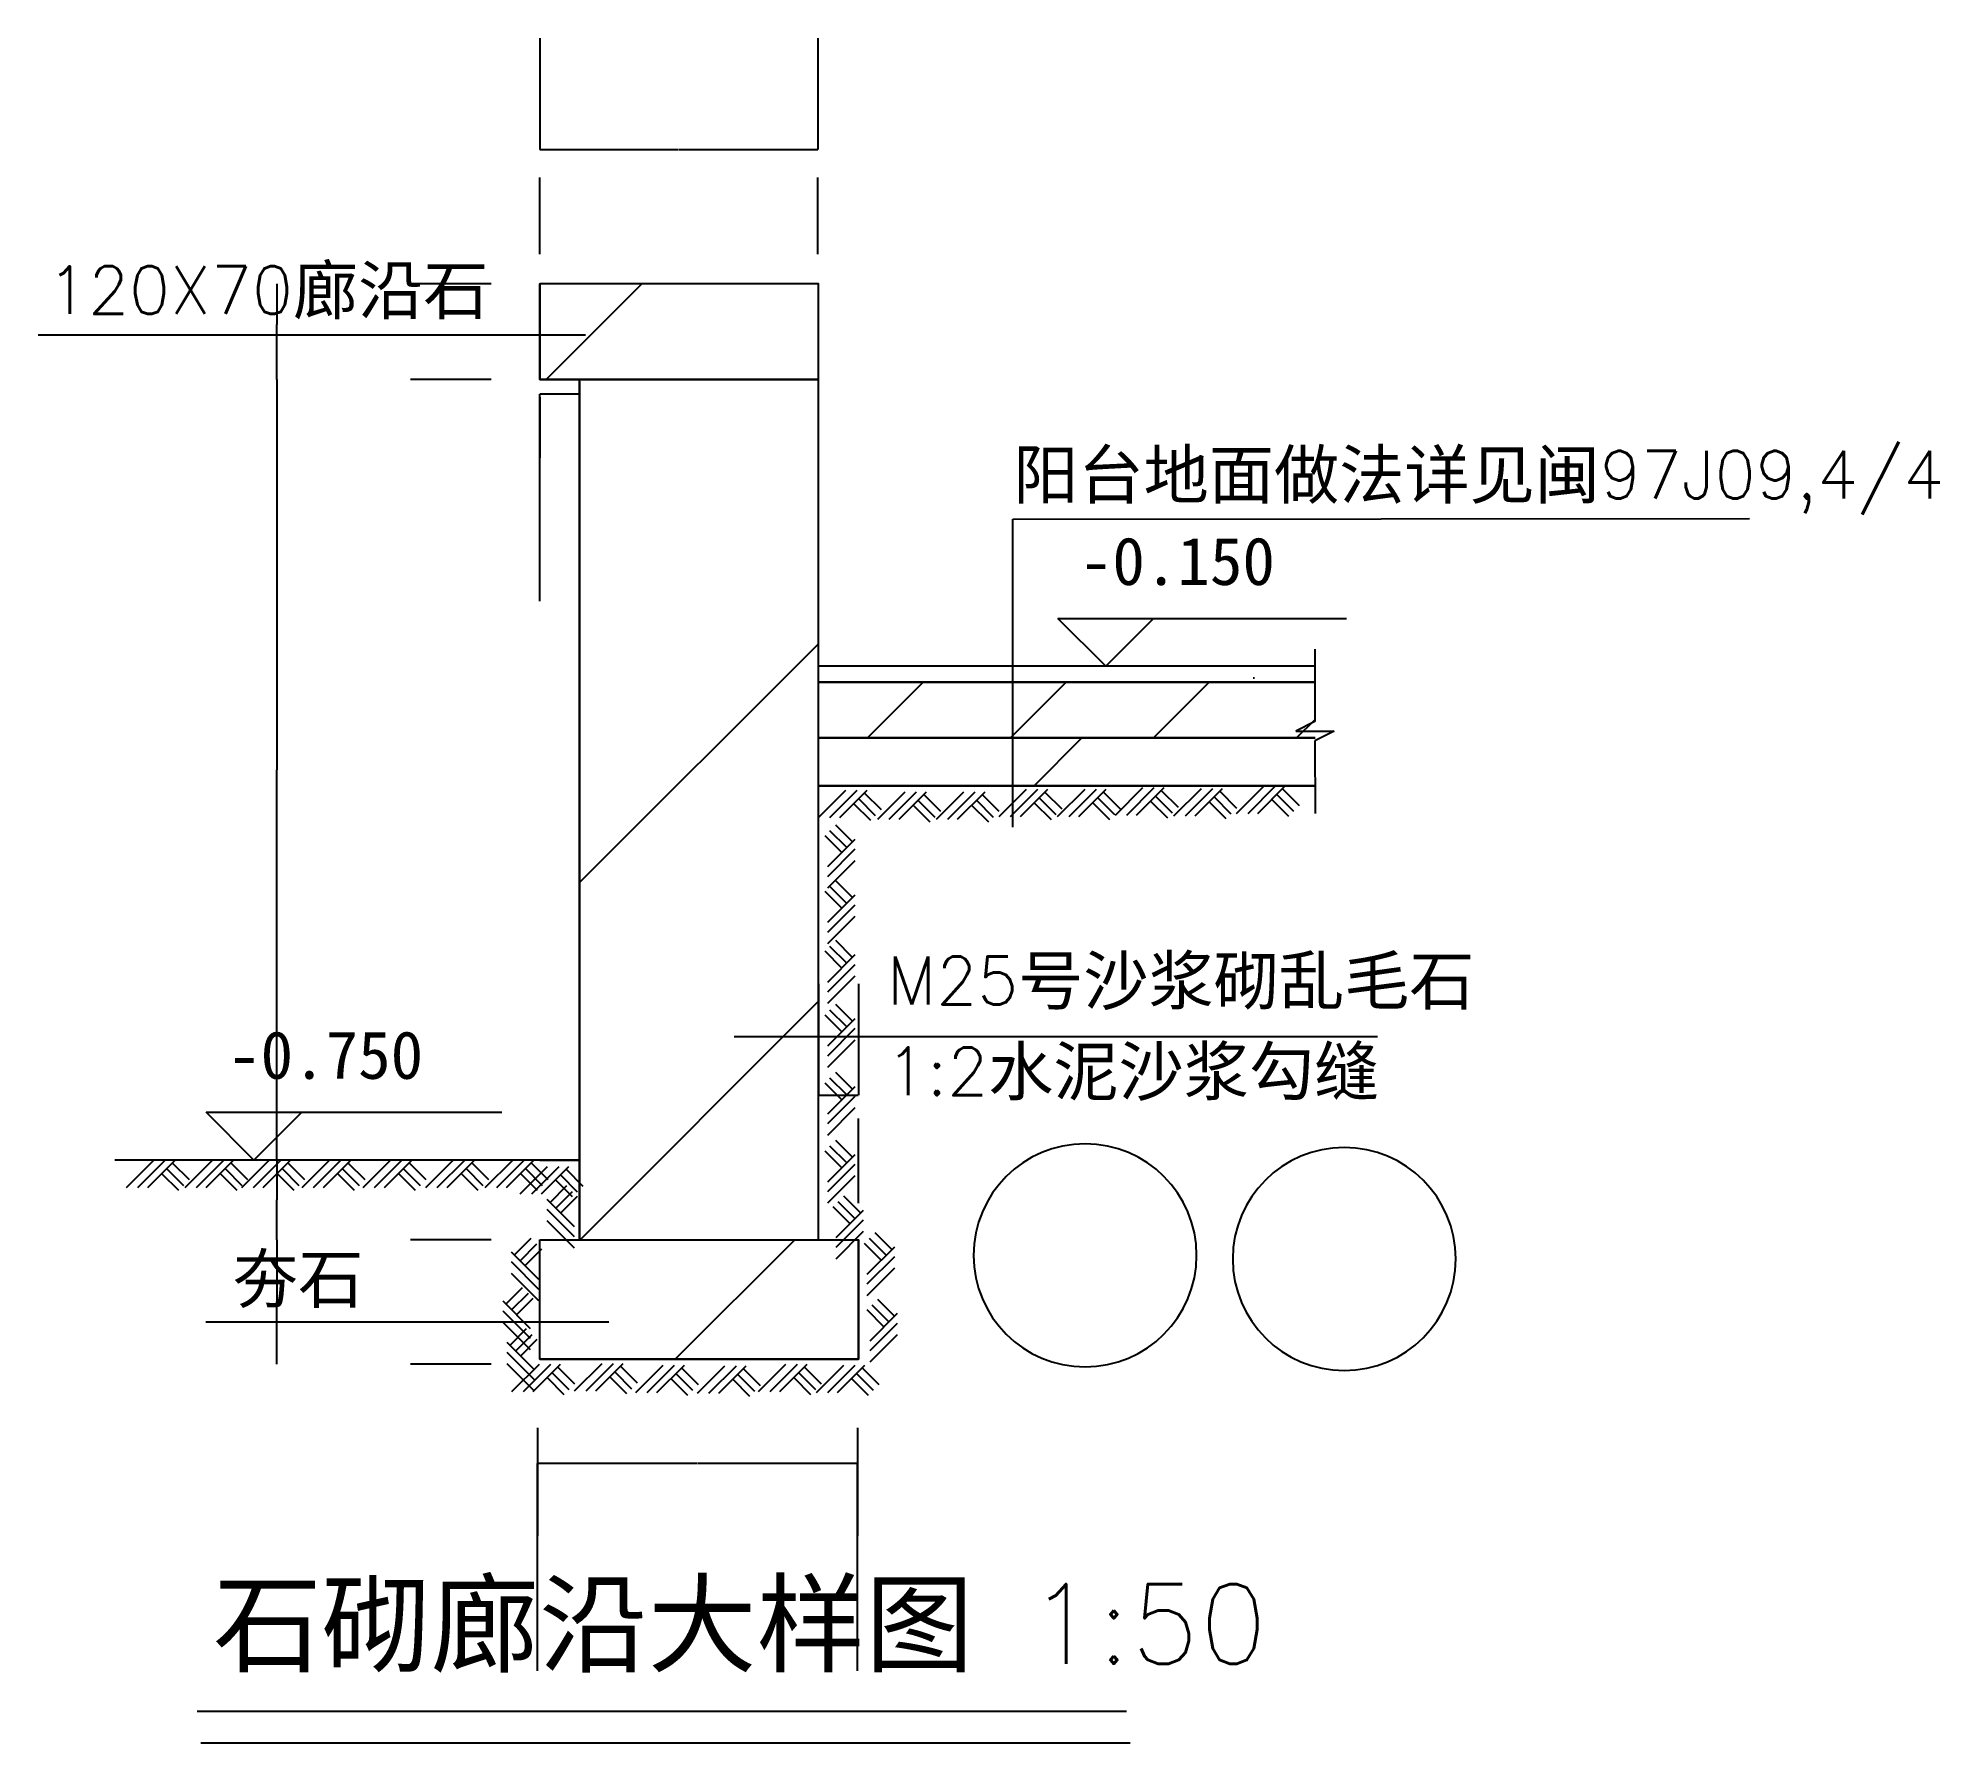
# Model space of a CAD drawing. Header units: metres. Extents: x -85529 to -73590, y 181877 to 192580.
import ezdxf

# ---------------------------------------------------------------- set-up
doc = ezdxf.new("R2010")
doc.units = ezdxf.units.M
for name, color, linetype in [('PUB_DIM', 3, 'Continuous'), ('PUB_TEXT', 7, 'Continuous'), ('STAIR', 2, 'Continuous'), ('WALL', 255, 'Continuous'), ('其它', 4, 'Continuous'), ('辅助线', 130, 'Continuous')]:
    doc.layers.add(name, color=color, linetype=linetype)
doc.dimstyles.get("Standard").update_dxf_attribs({"dimtxt": 2.5, "dimasz": 2.5, "dimexe": 1.25, "dimexo": 0.625, "dimtad": 1, "dimcen": 2.5, "dimazin": 3, "dimtfac": 1, "dimtmove": 0, "dimatfit": 3})

# ---------------------------------------------------------------- blocks, each defined once
blk = doc.blocks.new('_INDEX1')
blk.add_lwpolyline([(-0.5, 0, 1), (0.5, 0, 1)], format="xyb", close=True)
blk = doc.blocks.new('*D1')
for p, q in [((-82255.66, 190344.7), (-82379.91, 190344.7)), ((-82379.66, 189044.7), (-82379.66, 190344.7)), ((-82129.41, 190344.7), (-82253.66, 190344.7)), ((-82129.66, 189044.7), (-82129.66, 190344.7))]:
    blk.add_line(p, q)
at = {"layer": 'Defpoints'}
for p in [(-82129.66, 190344.7), (-82379.66, 189044.7), (-82129.66, 189044.7)]:
    blk.add_point(p, dxfattribs=at)
at = {"layer": 'PUB_DIM', "insert": (-82254.66, 190344.7), "char_height": 1, "attachment_point": 5}
blk.add_mtext('50', dxfattribs=at)
blk = doc.blocks.new('*D2')
for p, q in [((-84029.16, 190436.38), (-84029.16, 187986.38)), ((-84029.41, 187986.38), (-84029.66, 187986.38)), ((-84029.16, 185536.38), (-84029.16, 187986.38)), ((-84029.16, 187986.38), (-84029.16, 187986.38)), ((-84028.91, 187986.38), (-84028.66, 187986.38))]:
    blk.add_line(p, q)
at = {"layer": 'Defpoints'}
for p in [(-84029.16, 190436.38), (-84029.16, 187986.38), (-84029.16, 185536.38)]:
    blk.add_point(p, dxfattribs=at)
at = {"layer": 'PUB_DIM', "insert": (-84029.16, 187987.505), "char_height": 1, "attachment_point": 5}
blk.add_mtext('980', dxfattribs=at)
blk = doc.blocks.new('*D3')
for p, q in [((-81391.005, 183631.01), (-82393.66, 183631.01)), ((-82393.41, 182331.01), (-82393.41, 183631.01)), ((-80385.35, 183631.01), (-81388.005, 183631.01)), ((-80385.6, 182331.01), (-80385.6, 183631.01))]:
    blk.add_line(p, q)
at = {"layer": 'Defpoints'}
for p in [(-80385.6, 183631.01), (-82393.41, 182331.01), (-80385.6, 182331.01)]:
    blk.add_point(p, dxfattribs=at)
at = {"layer": 'PUB_DIM', "insert": (-81389.505, 183631.01), "char_height": 1, "attachment_point": 5}
blk.add_mtext('400', dxfattribs=at)
blk = doc.blocks.new('*D4')
for p, q in [((-84029.16, 185536.38), (-84029.16, 185286.38)), ((-84029.41, 185286.38), (-84029.66, 185286.38)), ((-84029.16, 185036.38), (-84029.16, 185286.38)), ((-84029.16, 185286.38), (-84029.16, 185286.38)), ((-84028.91, 185286.38), (-84028.66, 185286.38))]:
    blk.add_line(p, q)
at = {"layer": 'Defpoints'}
for p in [(-84029.16, 185536.38), (-84029.16, 185286.38), (-84029.16, 185036.38)]:
    blk.add_point(p, dxfattribs=at)
at = {"layer": 'PUB_DIM', "insert": (-84029.16, 185287.505), "char_height": 1, "attachment_point": 5}
blk.add_mtext('50', dxfattribs=at)
blk = doc.blocks.new('*D5')
for p, q in [((-84029.16, 185036.38), (-84029.16, 184645.59)), ((-84029.41, 184645.59), (-84029.66, 184645.59)), ((-84029.16, 184254.8), (-84029.16, 184645.59)), ((-84029.16, 184645.59), (-84029.16, 184645.59)), ((-84028.91, 184645.59), (-84028.66, 184645.59))]:
    blk.add_line(p, q)
at = {"layer": 'Defpoints'}
for p in [(-84029.16, 185036.38), (-84029.16, 184645.59), (-84029.16, 184254.8)]:
    blk.add_point(p, dxfattribs=at)
at = {"layer": 'PUB_DIM', "insert": (-84029.16, 184646.715), "char_height": 1, "attachment_point": 5}
blk.add_mtext('150', dxfattribs=at)
blk = doc.blocks.new('*D6')
for p, q in [((-80629.66, 186643.52), (-80629.66, 185943.52)), ((-80379.66, 186643.52), (-80379.66, 185943.52)), ((-80629.41, 185943.52), (-80505.66, 185943.52)), ((-80503.66, 185943.52), (-80379.91, 185943.52))]:
    blk.add_line(p, q)
at = {"layer": 'Defpoints'}
for p in [(-80629.66, 186643.52), (-80379.66, 186643.52), (-80629.66, 185943.52)]:
    blk.add_point(p, dxfattribs=at)
at = {"layer": 'PUB_DIM', "insert": (-80504.66, 185943.52), "char_height": 1, "attachment_point": 5}
blk.add_mtext('50', dxfattribs=at)
blk = doc.blocks.new('*D7')
for p, q in [((-82379.66, 192580.06), (-82379.66, 191880.06)), ((-80633.23, 192580.06), (-80633.23, 191880.06)), ((-82379.41, 191880.06), (-81507.945, 191880.06)), ((-81504.945, 191880.06), (-80633.48, 191880.06))]:
    blk.add_line(p, q)
at = {"layer": 'Defpoints'}
for p in [(-82379.66, 192580.06), (-80633.23, 192580.06), (-82379.66, 191880.06)]:
    blk.add_point(p, dxfattribs=at)
at = {"layer": 'PUB_DIM', "insert": (-81506.445, 191880.06), "char_height": 1, "attachment_point": 5}
blk.add_mtext('350', dxfattribs=at)
blk = doc.blocks.new('*D8')
for p, q in [((-84029.16, 191036.38), (-84029.16, 190782.06)), ((-84029.41, 190782.06), (-84029.66, 190782.06)), ((-84029.16, 190436.38), (-84029.16, 190782.06)), ((-84029.16, 190782.06), (-84029.16, 190782.06)), ((-84028.91, 190782.06), (-84028.66, 190782.06))]:
    blk.add_line(p, q)
at = {"layer": 'Defpoints'}
for p in [(-84029.16, 191036.38), (-84029.16, 190782.06), (-84029.16, 190436.38)]:
    blk.add_point(p, dxfattribs=at)
at = {"layer": 'PUB_DIM', "insert": (-84029.16, 190783.185), "char_height": 1, "attachment_point": 5}
blk.add_mtext('120', dxfattribs=at)

msp = doc.modelspace()

# ---------------------------------------------------------------- hatches: boundary and pattern name
at = {"layer": '其它'}
h = msp.add_hatch(dxfattribs=at)
h.set_pattern_fill('SACNCR', scale=1000)
h.paths.add_polyline_path([(-80629.66, 190436.38), (-80629.66, 191036.38), (-82379.66, 191036.38), (-82379.66, 190436.38)])
h = msp.add_hatch(dxfattribs=at)
h.set_pattern_fill('ANSI34', scale=500)
h.paths.add_polyline_path([(-82129.66, 185036.38), (-80629.66, 185036.38), (-80629.66, 190436.38), (-82129.66, 190436.38)])
h = msp.add_hatch(dxfattribs=at)
h.set_pattern_fill('AR-SAND', scale=50)
h.paths.add_polyline_path([(-80629.66, 188636.38), (-80629.66, 188536.38), (-77513.22, 188536.38), (-77513.22, 188636.38)])
h = msp.add_hatch(dxfattribs=at)
h.set_pattern_fill('AN33C', scale=200)
h.set_pattern_definition([(45, (0, 0), (-449.0128, 449.0128), [])])
h.paths.add_polyline_path([(-80629.66, 188536.38), (-80629.66, 188186.38), (-77513.22, 188186.38), (-77513.22, 188536.38)])
h = msp.add_hatch(dxfattribs=at)
h.set_pattern_fill('AN32C', scale=500)
h.set_pattern_definition([(45, (0, 0), (-1122.532, 1122.532), [])])
h.paths.add_polyline_path([(-77513.22, 188186.38), (-80629.66, 188186.38), (-80629.66, 187886.38), (-77513.22, 187886.38)])
h = msp.add_hatch(dxfattribs=at)
h.set_pattern_fill('ANSI35', scale=800)
h.paths.add_polyline_path([(-82379.66, 185036.38), (-82379.66, 184286.38), (-80379.66, 184286.38), (-80379.66, 185036.38)])

# ---------------------------------------------------------------- linework, layer by layer
at = {"layer": 'PUB_DIM'}
for p, q in [((-82091.68, 190715.45), (-85528.82, 190715.45)), ((-79410.92, 189559.6), (-74785.98, 189564)), ((-79410.92, 187625.22), (-79410.92, 189559.6)), ((-79127.19, 188936.38), (-78527.19, 188936.38)), ((-78827.19, 188636.38), (-79127.19, 188936.38)), ((-78527.19, 188936.38), (-78827.19, 188636.38)), ((-78527.19, 188936.38), (-77315.77, 188936.38)), ((-81159.46, 186312.18), (-77120.13, 186312.18)), ((-84473.9, 185836.38), (-83873.9, 185836.38)), ((-84173.9, 185536.38), (-84473.9, 185836.38)), ((-83873.9, 185836.38), (-84173.9, 185536.38)), ((-83873.9, 185836.38), (-82616.76, 185836.38)), ((-80379.66, 185266.79), (-80379.66, 185798.29)), ((-82685.25, 185036.38), (-83190.31, 185036.38)), ((-81945.09, 184519.75), (-84474.75, 184519.75)), ((-82685.25, 184254.8), (-83190.31, 184254.8)), ((-82393.42, 183854.93), (-82393.42, 183177.67)), ((-80385.6, 183854.93), (-80385.6, 183177.67))]:
    msp.add_line(p, q, dxfattribs=at)
at = {"layer": 'STAIR'}
for p, q in [((-77514.84, 188744.62), (-77513.65, 188288.7)), ((-77513.65, 188288.7), (-77633.49, 188228.38)), ((-77633.49, 188228.38), (-77393.49, 188229.02)), ((-77393.49, 188229.02), (-77513.33, 188168.7)), ((-77513.33, 188168.7), (-77512.13, 187712.78)), ((-80630.28, 187686.97), (-80458.36, 187858.89)), ((-80558.6, 187686.97), (-80386.68, 187858.89)), ((-80496.85, 187686.97), (-80324.93, 187858.89)), ((-80378.37, 187805.45), (-80273.17, 187700.24)), ((-80342.54, 187841.29), (-80237.33, 187736.08)), ((-80257.47, 187676.62), (-80085.54, 187848.54)), ((-80185.79, 187676.62), (-80013.87, 187848.54)), ((-80124.04, 187676.62), (-79952.12, 187848.54)), ((-80005.56, 187795.1), (-79900.35, 187689.89)), ((-79969.72, 187830.94), (-79864.52, 187725.73)), ((-79889.83, 187676.62), (-79717.91, 187848.54)), ((-79818.15, 187676.62), (-79646.23, 187848.54)), ((-79756.4, 187676.62), (-79584.48, 187848.54)), ((-79637.93, 187795.1), (-79532.72, 187689.89)), ((-79602.09, 187830.94), (-79496.88, 187725.73)), ((-79496.31, 187692.14), (-79324.38, 187864.07)), ((-79424.63, 187692.14), (-79252.71, 187864.07)), ((-79362.88, 187692.14), (-79190.95, 187864.07)), ((-79244.4, 187810.62), (-79139.19, 187705.41)), ((-79208.56, 187846.46), (-79103.35, 187741.25)), ((-79128.67, 187692.14), (-78956.75, 187864.07)), ((-79056.99, 187692.14), (-78885.07, 187864.07)), ((-78995.24, 187692.14), (-78823.32, 187864.07)), ((-78876.76, 187810.62), (-78771.56, 187705.41)), ((-78840.92, 187846.46), (-78735.72, 187741.25)), ((-78766.21, 187702.49), (-78594.29, 187874.41)), ((-78694.53, 187702.49), (-78522.61, 187874.41)), ((-78632.78, 187702.49), (-78460.86, 187874.41)), ((-78514.31, 187820.97), (-78409.1, 187715.76)), ((-78478.47, 187856.81), (-78373.26, 187751.6)), ((-78398.57, 187697.32), (-78226.65, 187869.24)), ((-78326.9, 187697.32), (-78154.98, 187869.24)), ((-78265.15, 187697.32), (-78093.22, 187869.24)), ((-78146.67, 187815.79), (-78041.46, 187710.59)), ((-78110.83, 187851.63), (-78005.62, 187746.43)), ((-78005.05, 187712.84), (-77833.13, 187884.76)), ((-77933.37, 187712.84), (-77761.45, 187884.76)), ((-77871.62, 187712.84), (-77699.7, 187884.76)), ((-77784.02, 187800.44), (-77678.81, 187695.23)), ((-77753.14, 187831.32), (-77647.94, 187726.11)), ((-80409.25, 187774.57), (-80304.04, 187669.36)), ((-80036.44, 187764.22), (-79931.23, 187659.02)), ((-79668.8, 187764.22), (-79563.59, 187659.02)), ((-79275.28, 187779.74), (-79170.07, 187674.54)), ((-78907.64, 187779.74), (-78802.43, 187674.54)), ((-78545.18, 187790.09), (-78439.97, 187684.89)), ((-78177.54, 187784.92), (-78072.34, 187679.71)), ((-80483.59, 187466.81), (-80588.79, 187572.02)), ((-80452.71, 187497.68), (-80557.92, 187602.89)), ((-80416.87, 187533.52), (-80522.08, 187638.73)), ((-80571.19, 187379.21), (-80399.26, 187551.13)), ((-80571.19, 187317.46), (-80399.26, 187489.38)), ((-80571.19, 187245.78), (-80399.26, 187417.7)), ((-80483.59, 187117.11), (-80588.79, 187222.32)), ((-80571.19, 187029.51), (-80399.26, 187201.44)), ((-80452.71, 187147.99), (-80557.92, 187253.2)), ((-80416.87, 187183.83), (-80522.08, 187289.04)), ((-80571.19, 186967.76), (-80399.26, 187139.68)), ((-80571.19, 186896.08), (-80399.26, 187068.01)), ((-80483.59, 186741.83), (-80588.79, 186847.04)), ((-80452.71, 186772.71), (-80557.92, 186877.92)), ((-80416.87, 186808.55), (-80522.08, 186913.75)), ((-80571.19, 186654.23), (-80399.26, 186826.15)), ((-80571.19, 186592.48), (-80399.26, 186764.4)), ((-80571.19, 186520.8), (-80399.26, 186692.72)), ((-80416.87, 186407.68), (-80522.08, 186512.89)), ((-80483.59, 186340.96), (-80588.79, 186446.17)), ((-80571.19, 186253.36), (-80399.26, 186425.28)), ((-80571.19, 186191.61), (-80399.26, 186363.53)), ((-80452.71, 186371.84), (-80557.92, 186477.05)), ((-80571.19, 186119.93), (-80399.26, 186291.86)), ((-80483.59, 185914.51), (-80588.79, 186019.71)), ((-80452.71, 185945.38), (-80557.92, 186050.59)), ((-80416.87, 185981.22), (-80522.08, 186086.43)), ((-80571.19, 185826.91), (-80399.26, 185998.83)), ((-80571.19, 185765.15), (-80399.26, 185937.08)), ((-80571.19, 185693.48), (-80399.26, 185865.4)), ((-80416.87, 185554.77), (-80522.08, 185659.97)), ((-84973.91, 185364.46), (-84801.99, 185536.38)), ((-84902.24, 185364.46), (-84730.31, 185536.38)), ((-84840.48, 185364.46), (-84668.56, 185536.38)), ((-84606.28, 185364.46), (-84434.36, 185536.38)), ((-84534.6, 185364.46), (-84362.68, 185536.38)), ((-84472.85, 185364.46), (-84300.93, 185536.38)), ((-84249, 185364.46), (-84077.08, 185536.38)), ((-84177.32, 185364.46), (-84005.4, 185536.38)), ((-84115.57, 185364.46), (-83943.65, 185536.38)), ((-83871.01, 185364.46), (-83699.08, 185536.38)), ((-83799.33, 185364.46), (-83627.41, 185536.38)), ((-83737.58, 185364.46), (-83565.65, 185536.38)), ((-83487.84, 185364.46), (-83315.91, 185536.38)), ((-83416.16, 185364.46), (-83244.24, 185536.38)), ((-83354.41, 185364.46), (-83182.48, 185536.38)), ((-83094.31, 185364.46), (-82922.39, 185536.38)), ((-83022.63, 185364.46), (-82850.71, 185536.38)), ((-82960.88, 185364.46), (-82788.96, 185536.38)), ((-82721.5, 185364.46), (-82549.57, 185536.38)), ((-82649.82, 185364.46), (-82477.9, 185536.38)), ((-82588.07, 185364.46), (-82416.14, 185536.38)), ((-80483.59, 185488.05), (-80588.79, 185593.26)), ((-80571.19, 185400.45), (-80399.26, 185572.37)), ((-80452.71, 185518.93), (-80557.92, 185624.13)), ((-84752.88, 185452.06), (-84647.68, 185346.85)), ((-84722.01, 185482.94), (-84616.8, 185377.73)), ((-84686.17, 185518.78), (-84580.96, 185413.57)), ((-84385.25, 185452.06), (-84280.04, 185346.85)), ((-84354.37, 185482.94), (-84249.16, 185377.73)), ((-84318.53, 185518.78), (-84213.33, 185413.57)), ((-84027.97, 185452.06), (-83922.76, 185346.85)), ((-83997.09, 185482.94), (-83891.88, 185377.73)), ((-83961.25, 185518.78), (-83856.05, 185413.57)), ((-83649.98, 185452.06), (-83544.77, 185346.85)), ((-83619.1, 185482.94), (-83513.89, 185377.73)), ((-83583.26, 185518.78), (-83478.05, 185413.57)), ((-83266.81, 185452.06), (-83161.6, 185346.85)), ((-83235.93, 185482.94), (-83130.72, 185377.73)), ((-83200.09, 185518.78), (-83094.88, 185413.57)), ((-82873.28, 185452.06), (-82768.07, 185346.85)), ((-82842.4, 185482.94), (-82737.2, 185377.73)), ((-82806.56, 185518.78), (-82701.36, 185413.57)), ((-82501.89, 185324.35), (-82329.96, 185496.27)), ((-82500.47, 185452.06), (-82395.26, 185346.85)), ((-82469.59, 185482.94), (-82364.38, 185377.73)), ((-82433.75, 185518.78), (-82328.54, 185413.57)), ((-82430.21, 185324.35), (-82258.29, 185496.27)), ((-82368.46, 185324.35), (-82196.53, 185496.27)), ((-82280.86, 185411.95), (-82175.65, 185306.74)), ((-82249.98, 185442.82), (-82144.77, 185337.62)), ((-82214.14, 185478.66), (-82108.93, 185373.46)), ((-80571.19, 185338.7), (-80399.26, 185510.62)), ((-80571.19, 185267.02), (-80399.26, 185438.94)), ((-82160.83, 185116.33), (-82332.75, 185288.25)), ((-82315.15, 185270.64), (-82209.94, 185375.85)), ((-82279.31, 185234.8), (-82174.1, 185340.01)), ((-82248.43, 185203.93), (-82143.22, 185309.13)), ((-80365.66, 185205.07), (-80470.86, 185310.28)), ((-82160.83, 185054.57), (-82332.75, 185226.5)), ((-80432.37, 185138.36), (-80537.58, 185243.56)), ((-80519.97, 185050.76), (-80348.05, 185222.68)), ((-80401.49, 185169.23), (-80506.7, 185274.44)), ((-82538.85, 184940.67), (-82433.64, 185045.88)), ((-82160.83, 184982.9), (-82332.75, 185154.82)), ((-80519.97, 184989), (-80348.05, 185160.93)), ((-80519.97, 184917.33), (-80348.05, 185089.25)), ((-80169.33, 184974.78), (-80274.54, 185079.99)), ((-82384.54, 184786.35), (-82556.46, 184958.27)), ((-82503.01, 184904.83), (-82397.81, 185010.04)), ((-82472.14, 184873.95), (-82366.93, 184979.16)), ((-80236.05, 184908.07), (-80341.25, 185013.28)), ((-80323.65, 184820.47), (-80151.72, 184992.39)), ((-80323.65, 184758.72), (-80151.72, 184930.64)), ((-80205.17, 184938.95), (-80310.38, 185044.15)), ((-82384.54, 184724.6), (-82556.46, 184896.52)), ((-82384.54, 184652.92), (-82556.46, 184824.85)), ((-80323.65, 184687.04), (-80151.72, 184858.96)), ((-82592.12, 184631.98), (-82486.91, 184737.19)), ((-82556.28, 184596.14), (-82451.07, 184701.35)), ((-82437.8, 184477.67), (-82609.72, 184649.59)), ((-82437.8, 184415.92), (-82609.72, 184587.84)), ((-82525.4, 184565.27), (-82420.19, 184670.48)), ((-80218.97, 184490.14), (-80324.18, 184595.35)), ((-80306.58, 184402.54), (-80134.65, 184574.46)), ((-80188.1, 184521.02), (-80293.31, 184626.23)), ((-80152.26, 184556.86), (-80257.47, 184662.06)), ((-82437.8, 184344.24), (-82609.72, 184516.16)), ((-82567.26, 184372.97), (-82462.05, 184478.18)), ((-80306.58, 184340.79), (-80134.65, 184512.71)), ((-82412.94, 184218.66), (-82584.87, 184390.58)), ((-82412.94, 184156.9), (-82584.87, 184328.83)), ((-82531.42, 184337.13), (-82426.21, 184442.34)), ((-82500.54, 184306.26), (-82395.34, 184411.46)), ((-80306.58, 184269.11), (-80134.65, 184441.03)), ((-82412.94, 184085.23), (-82584.87, 184257.15)), ((-82554.06, 184082.88), (-82382.14, 184254.8)), ((-82482.38, 184082.88), (-82310.46, 184254.8)), ((-82420.63, 184082.88), (-82248.71, 184254.8)), ((-82266.32, 184237.19), (-82161.11, 184131.99)), ((-82160.54, 184088.05), (-81988.61, 184259.98)), ((-82088.86, 184088.05), (-81916.94, 184259.98)), ((-82027.11, 184088.05), (-81855.18, 184259.98)), ((-81872.79, 184242.37), (-81767.58, 184137.16)), ((-81777.37, 184077.71), (-81605.44, 184249.63)), ((-81705.69, 184077.71), (-81533.77, 184249.63)), ((-81643.94, 184077.71), (-81472.01, 184249.63)), ((-81489.62, 184232.02), (-81384.41, 184126.81)), ((-81389.02, 184072.53), (-81217.1, 184244.45)), ((-81317.34, 184072.53), (-81145.42, 184244.45)), ((-81255.59, 184072.53), (-81083.67, 184244.45)), ((-81101.27, 184226.85), (-80996.07, 184121.64)), ((-81005.85, 184082.88), (-80833.93, 184254.8)), ((-80934.17, 184082.88), (-80762.25, 184254.8)), ((-80872.42, 184082.88), (-80700.5, 184254.8)), ((-80718.1, 184237.19), (-80612.9, 184131.99)), ((-80643.39, 184077.71), (-80471.47, 184249.63)), ((-80571.71, 184077.71), (-80399.79, 184249.63)), ((-80509.96, 184077.71), (-80338.04, 184249.63)), ((-80355.65, 184232.02), (-80250.44, 184126.81)), ((-82333.03, 184170.48), (-82227.82, 184065.27)), ((-82302.16, 184201.36), (-82196.95, 184096.15)), ((-81939.51, 184175.65), (-81834.3, 184070.45)), ((-81908.63, 184206.53), (-81803.42, 184101.32)), ((-81556.34, 184165.31), (-81451.13, 184060.1)), ((-81525.46, 184196.18), (-81420.25, 184090.97)), ((-81167.99, 184160.13), (-81062.78, 184054.92)), ((-81137.11, 184191.01), (-81031.9, 184085.8)), ((-80784.82, 184170.48), (-80679.61, 184065.27)), ((-80753.94, 184201.36), (-80648.73, 184096.15)), ((-80422.36, 184165.31), (-80317.15, 184060.1)), ((-80391.48, 184196.18), (-80286.28, 184090.97))]:
    msp.add_line(p, q, dxfattribs=at)
at = {"layer": 'WALL'}
for p, q in [((-80629.66, 191036.38), (-82379.66, 191036.38)), ((-82379.66, 190436.38), (-82379.66, 191036.38)), ((-80629.66, 185036.38), (-80629.66, 191036.38)), ((-80629.66, 190436.38), (-82379.66, 190436.38)), ((-82129.66, 185036.38), (-82129.66, 190436.38)), ((-77513.22, 188536.38), (-80629.66, 188536.38)), ((-77513.22, 188186.38), (-80629.66, 188186.38)), ((-77513.22, 187886.38), (-80629.66, 187886.38)), ((-82379.66, 185536.38), (-85045.95, 185536.38)), ((-82379.66, 185536.38), (-82129.66, 185536.38)), ((-82379.66, 185036.38), (-80379.66, 185036.38)), ((-82379.66, 184286.38), (-82379.66, 185036.38)), ((-80379.66, 184286.38), (-80379.66, 185036.38)), ((-82379.66, 184286.38), (-80379.66, 184286.38))]:
    msp.add_line(p, q, dxfattribs=at)
for points in [[(-80629.66, 185036.38), (-80629.66, 191036.38), (-82379.66, 191036.38), (-82379.66, 190436.38), (-80629.66, 190436.38)], [(-82129.66, 190426.04), (-82129.66, 185036.38)], [(-80629.66, 188536.38), (-77513.22, 188536.38)], [(-80629.66, 188186.38), (-77513.22, 188186.38)], [(-80629.66, 187886.38), (-77513.22, 187886.38)], [(-82129.66, 185536.38), (-85045.95, 185536.38)], [(-82379.66, 185036.38), (-80379.66, 185036.38), (-80379.66, 184286.38), (-82379.66, 184286.38), (-82379.66, 185036.38)]]:
    msp.add_lwpolyline(points, dxfattribs=at)
at = {"layer": '其它'}
for p, q in [((-82379.66, 191223.67), (-82379.66, 191705.16)), ((-80633.23, 191223.67), (-80633.23, 191705.16)), ((-82685.25, 191036.38), (-83190.31, 191036.38)), ((-82685.25, 190436.38), (-83190.31, 190436.38)), ((-82379.66, 190326.13), (-82379.66, 189945.03)), ((-77513.22, 188636.38), (-80629.66, 188636.38)), ((-77717.3, 187867.16), (-77612.1, 187761.95))]:
    msp.add_line(p, q, dxfattribs=at)
at = {"layer": '辅助线'}
msp.add_line((-84507.82, 181877.2), (-78673.67, 181877.2), dxfattribs=at)
msp.add_lwpolyline([(-84530.62, 182076.98), (-78696.47, 182076.98)], dxfattribs=at)

# ---------------------------------------------------------------- block references
at = {"layer": 'PUB_TEXT', "xscale": 1400, "yscale": 1400, "zscale": 1400}
for p in [(-78956.18, 184938.35), (-77329.76, 184915.52)]:
    msp.add_blockref('_INDEX1', p, dxfattribs=at)

# ---------------------------------------------------------------- texts
at = {"layer": 'PUB_DIM'}
for s, p in [('-0.150', (-78989.19, 189146.38)), ('-0.750', (-84335.9, 186046.38))]:
    msp.add_text(s, height=300, dxfattribs=at).set_placement(p)
at = {"layer": '辅助线', "attachment_point": 1}
for s, insert, char_height in [('\\fSimplex|b0|i0|c134|p2;120X70廊沿石', (-85471.2, 191147.76), 300), ('\\fSimplex|b0|i0|c134|p2;阳台地面做法详见闽97J09,4/4', (-79407.51, 189989.08), 300), ('\\fSimplex|b0|i0|c134|p2;M25号沙浆砌乱毛石', (-80199.26, 186813.33), 300), ('\\fSimplex|b0|i0|c134|p2;1:2水泥沙浆勾缝', (-80207.52, 186243.64), 300), ('\\fSimplex|b0|i0|c134|p2;夯石', (-84304.9, 184940.87), 300), ('\\fSimplex|b0|i0|c134|p2;石砌廊沿大样图\\Fsimplex.shx; 1:50', (-84428.79, 182874.48), 500)]:
    msp.add_mtext(s, dxfattribs=dict(at, insert=insert, char_height=char_height))

# ---------------------------------------------------------------- dimensions: what is measured, and where the dimension line sits
at = {"layer": 'PUB_DIM'}
for base, p1, p2, text, picture, middle in [((-82379.66, 191880.06), (-82379.66, 192580.06), (-80633.23, 192580.06), '350', '*D7', (-81506.445, 191880.06)), ((-84029.16, 190782.06), (-84029.16, 190436.38), (-84029.16, 191036.38), '120', '*D8', (-84029.16, 190783.185)), ((-84029.16, 187986.38), (-84029.16, 185536.38), (-84029.16, 190436.38), '980', '*D2', (-84029.16, 187987.505)), ((-82129.66, 190344.7), (-82129.66, 189044.7), (-82379.66, 189044.7), '50', '*D1', (-82254.66, 190344.7)), ((-80629.66, 185943.52), (-80629.66, 186643.52), (-80379.66, 186643.52), '50', '*D6', (-80504.66, 185943.52)), ((-84029.16, 185286.38), (-84029.16, 185036.38), (-84029.16, 185536.38), '50', '*D4', (-84029.16, 185287.505)), ((-84029.16, 184645.59), (-84029.16, 184254.8), (-84029.16, 185036.38), '150', '*D5', (-84029.16, 184646.715)), ((-80385.6, 183631.01), (-80385.6, 182331.01), (-82393.41, 182331.01), '400', '*D3', (-81389.505, 183631.01))]:
    dim = msp.add_linear_dim(base=base, p1=p1, p2=p2, text=text, dimstyle='Standard', dxfattribs=at)
    dim.commit()
    dim.dimension.update_dxf_attribs({"geometry": picture, "text_midpoint": middle})

doc.saveas('drawing.dxf')
